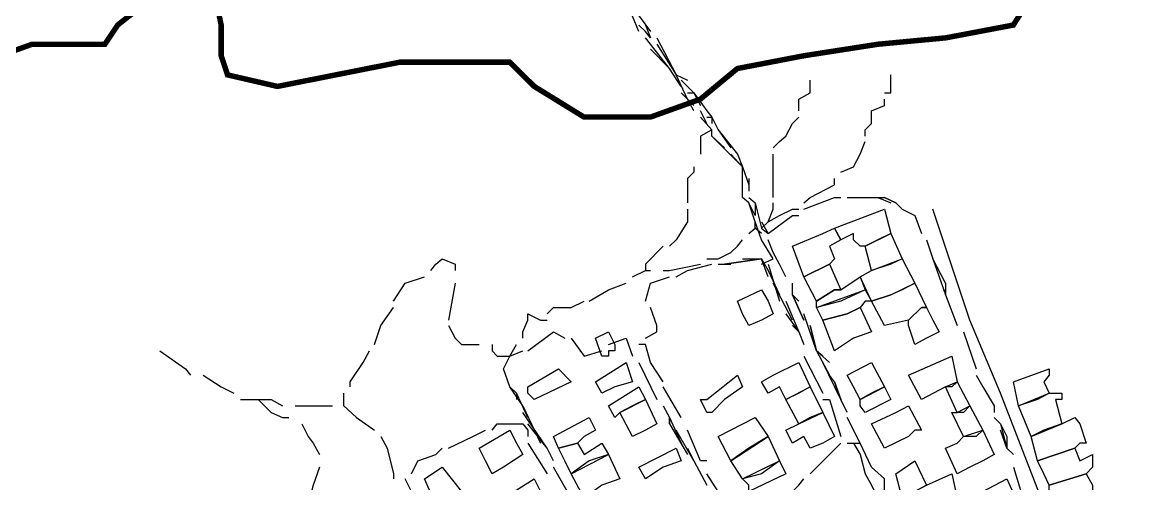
# Model space of a CAD drawing. Header units: millimetres. Extents: x -3588 to 75209, y -3737 to 38254.
# Drawn here: x 4252.2 to 4500.8, y 20132.8 to 20234.6 of the extents above; entities that cross this region are included whole.
import ezdxf

# ---------------------------------------------------------------- set-up
doc = ezdxf.new("R2010")
doc.units = ezdxf.units.MM
doc.layers.add('P', color=253, linetype='Continuous')

msp = doc.modelspace()

# ---------------------------------------------------------------- linework, layer by layer
at = {"layer": 'P', "const_width": 1.2}
for points in [[(4295.002, 20239.443), (4296.138, 20234.082), (4296.138, 20227.296), (4297.546, 20223.071), (4308.557, 20220.527), (4335.651, 20225.888), (4346.389, 20225.888), (4359.929, 20225.888), (4365.306, 20220.527), (4376.3, 20213.757), (4390.992, 20213.757), (4402.002, 20217.71), (4410.18, 20224.48), (4424.856, 20227.296), (4441.227, 20229.841), (4456.191, 20231.249), (4471.154, 20234.082), (4477.924, 20244.804)], [(4477.924, 20244.804), (4471.154, 20234.082), (4456.191, 20231.249), (4441.227, 20229.841), (4424.856, 20227.296), (4410.18, 20224.48), (4402.002, 20217.71), (4390.992, 20213.757), (4376.3, 20213.757), (4365.306, 20220.527), (4359.929, 20225.888), (4346.389, 20225.888), (4335.651, 20225.888), (4308.557, 20220.527), (4297.546, 20223.071), (4296.138, 20227.296), (4296.138, 20234.082), (4295.002, 20239.443)], [(4243.358, 20225.888), (4254.352, 20229.841), (4270.452, 20229.841), (4273.268, 20234.082), (4280.054, 20239.443)], [(4280.054, 20239.443), (4273.268, 20234.082), (4270.452, 20229.841), (4254.352, 20229.841), (4243.358, 20225.888)]]:
    msp.add_lwpolyline(points, dxfattribs=at)
at = {"layer": 'P'}
for points in [[(4388.447, 20232.674), (4385.631, 20239.443), (4384.206, 20240.852)], [(4387.039, 20240.852), (4387.039, 20238.035), (4390.992, 20232.674)], [(4390.992, 20231.249), (4389.856, 20232.674), (4388.447, 20234.082)], [(4389.856, 20234.082), (4390.992, 20231.249)], [(4395.217, 20224.48), (4390.992, 20229.841), (4389.856, 20231.249)], [(4392.4, 20231.249), (4396.625, 20223.071)], [(4392.4, 20229.841), (4396.625, 20223.071), (4399.17, 20221.935)], [(4397.761, 20220.527), (4395.217, 20224.48), (4390.992, 20228.721)], [(4400.578, 20215.166), (4399.17, 20217.71), (4396.625, 20223.071)], [(4442.652, 20219.118), (4444.06, 20219.118), (4444.06, 20223.071)], [(4397.761, 20221.935), (4400.578, 20219.118), (4403.411, 20215.166)], [(4423.735, 20215.166), (4423.735, 20216.286), (4423.735, 20217.71), (4426.28, 20219.118), (4426.28, 20221.935)], [(4400.578, 20216.286), (4399.17, 20217.71), (4397.761, 20219.118)], [(4399.17, 20219.118), (4400.578, 20219.118), (4402.002, 20216.286)], [(4438.411, 20209.516), (4438.411, 20210.925), (4439.819, 20212.349), (4439.819, 20215.166), (4442.652, 20216.286), (4442.652, 20217.71)], [(4403.411, 20212.349), (4402.002, 20215.166)], [(4403.411, 20215.166), (4404.531, 20213.757), (4404.531, 20212.349)], [(4404.531, 20210.925), (4402.002, 20213.757)], [(4403.411, 20213.757), (4404.531, 20213.757), (4405.955, 20210.925), (4408.772, 20206.972)], [(4418.086, 20206.972), (4419.494, 20208.396), (4420.903, 20209.516), (4422.327, 20212.349), (4423.735, 20213.757)], [(4404.531, 20210.925), (4402.002, 20209.516), (4402.002, 20206.972), (4402.002, 20205.563)], [(4411.317, 20201.61), (4411.317, 20202.747), (4404.531, 20209.516), (4404.531, 20210.925)], [(4407.364, 20206.972), (4404.531, 20209.516), (4404.531, 20210.925)], [(4405.955, 20210.925), (4410.18, 20205.563), (4411.317, 20202.747)], [(4433.05, 20201.61), (4435.866, 20202.747), (4437.275, 20205.563), (4438.411, 20208.396)], [(4411.317, 20197.385), (4411.317, 20200.202), (4411.317, 20202.747), (4408.772, 20205.563)], [(4410.18, 20205.563), (4411.317, 20202.747), (4412.725, 20198.794), (4412.725, 20197.385)], [(4418.086, 20195.961), (4418.086, 20197.385), (4418.086, 20200.202), (4418.086, 20201.61), (4418.086, 20204.155), (4418.086, 20205.563)], [(4400.578, 20202.747), (4400.578, 20201.61), (4399.17, 20200.202), (4399.17, 20197.385), (4399.17, 20194.841)], [(4411.317, 20195.961), (4411.317, 20200.202)], [(4412.725, 20200.202), (4412.725, 20198.794), (4412.725, 20197.385)], [(4424.856, 20194.841), (4426.28, 20195.961), (4431.641, 20198.794), (4431.641, 20200.202)], [(4414.133, 20189.192), (4414.133, 20190.6), (4412.725, 20194.841), (4411.317, 20195.961)], [(4412.725, 20195.961), (4414.133, 20194.841), (4414.133, 20192.024)], [(4424.856, 20193.433), (4431.641, 20195.961), (4433.05, 20195.961)], [(4434.458, 20195.961), (4435.866, 20195.961), (4441.227, 20195.961), (4444.06, 20194.841)], [(4441.227, 20195.961), (4442.652, 20195.961), (4445.18, 20194.841), (4442.652, 20195.961)], [(4399.17, 20193.433), (4399.17, 20190.6), (4396.625, 20186.647), (4395.217, 20185.239)], [(4414.133, 20192.024), (4412.725, 20194.841)], [(4414.133, 20194.841), (4415.541, 20189.192)], [(4416.95, 20190.6), (4418.086, 20193.433), (4418.086, 20194.841)], [(4416.95, 20190.6), (4419.494, 20192.024), (4422.327, 20193.433), (4423.735, 20193.433)], [(4441.227, 20186.647), (4438.411, 20185.239), (4437.275, 20185.239), (4435.866, 20186.647), (4435.866, 20188.071), (4433.05, 20186.647), (4431.641, 20189.192), (4442.652, 20193.433), (4444.06, 20188.071), (4441.227, 20186.647)], [(4445.18, 20194.841), (4446.605, 20193.433), (4449.421, 20192.024), (4450.83, 20188.071)], [(4500.793, 20098.579), (4496.84, 20114.662), (4494.024, 20122.856), (4485.83, 20120.312), (4481.877, 20120.312), (4480.469, 20121.448), (4468.338, 20152.783), (4461.552, 20168.867), (4453.374, 20193.433)], [(4415.541, 20181.286), (4418.086, 20182.422), (4415.541, 20186.647), (4414.133, 20190.6)], [(4415.541, 20190.6), (4416.95, 20188.071)], [(4415.541, 20189.192), (4416.95, 20190.6)], [(4416.95, 20188.071), (4422.327, 20192.024), (4423.735, 20192.024)], [(4412.725, 20188.071), (4414.133, 20189.192)], [(4415.541, 20188.071), (4414.133, 20189.192)], [(4415.541, 20189.192), (4416.95, 20188.071)], [(4430.505, 20181.286), (4424.856, 20178.469), (4422.327, 20185.239), (4429.097, 20188.071), (4431.641, 20189.192), (4433.05, 20186.647), (4430.505, 20185.239), (4431.641, 20182.422), (4430.505, 20181.286)], [(4444.06, 20181.286), (4439.819, 20179.877), (4438.411, 20185.239), (4444.06, 20188.071), (4446.605, 20182.422), (4444.06, 20181.286)], [(4393.808, 20185.239), (4389.856, 20181.286), (4389.856, 20179.877)], [(4403.411, 20182.422), (4405.955, 20182.422), (4408.772, 20183.83), (4410.18, 20185.239), (4411.317, 20186.647)], [(4415.541, 20181.286), (4418.086, 20182.422), (4415.541, 20186.647)], [(4420.903, 20178.469), (4419.494, 20181.286), (4418.086, 20183.83), (4416.95, 20186.647)], [(4451.966, 20186.647), (4453.374, 20182.422), (4454.783, 20178.469)], [(4342.437, 20179.877), (4343.557, 20181.286), (4344.981, 20182.422), (4347.798, 20181.286), (4347.798, 20179.877)], [(4393.808, 20179.877), (4395.217, 20179.877), (4402.002, 20181.286)], [(4396.625, 20178.469), (4399.17, 20179.877), (4404.531, 20181.286)], [(4405.955, 20181.286), (4407.364, 20181.286), (4415.541, 20182.422)], [(4415.541, 20182.422), (4407.364, 20181.286), (4408.772, 20181.286)], [(4411.317, 20182.422), (4415.541, 20182.422)], [(4415.541, 20182.422), (4416.95, 20179.877), (4419.494, 20174.516)], [(4416.95, 20178.469), (4415.541, 20182.422)], [(4416.95, 20181.286), (4419.494, 20173.108)], [(4433.05, 20175.636), (4431.641, 20175.636), (4427.688, 20173.108), (4424.856, 20178.469), (4430.505, 20181.286), (4433.05, 20175.636)], [(4446.605, 20175.636), (4444.06, 20174.516), (4439.819, 20173.108), (4437.275, 20178.469), (4439.819, 20179.877), (4446.605, 20182.422), (4449.421, 20177.061), (4446.605, 20175.636)], [(4453.374, 20182.422), (4454.783, 20178.469), (4456.191, 20174.516), (4456.191, 20175.636)], [(4456.191, 20177.061), (4453.374, 20182.422)], [(4334.243, 20173.108), (4336.787, 20177.061), (4341.028, 20178.469)], [(4387.039, 20178.469), (4389.856, 20179.877)], [(4389.856, 20179.877), (4390.992, 20179.877)], [(4389.856, 20173.108), (4390.992, 20177.061), (4395.217, 20178.469)], [(4433.05, 20173.108), (4427.688, 20171.699), (4427.688, 20173.108), (4431.641, 20175.636), (4433.05, 20175.636), (4437.275, 20178.469), (4438.411, 20175.636), (4433.05, 20173.108)], [(4347.798, 20177.061), (4346.389, 20168.867)], [(4377.437, 20173.108), (4381.678, 20175.636), (4385.631, 20177.061)], [(4415.541, 20168.867), (4412.725, 20167.747), (4411.317, 20170.275), (4410.18, 20173.108), (4415.541, 20175.636), (4416.95, 20173.108), (4418.086, 20170.275), (4415.541, 20168.867)], [(4422.327, 20168.867), (4418.086, 20177.061)], [(4424.856, 20168.867), (4422.327, 20174.516), (4422.327, 20177.061)], [(4438.411, 20173.108), (4437.275, 20171.699), (4434.458, 20170.275), (4429.097, 20168.867), (4427.688, 20171.699), (4438.411, 20175.636), (4439.819, 20173.108), (4438.411, 20173.108)], [(4450.83, 20171.699), (4448.013, 20168.867), (4442.652, 20167.747), (4439.819, 20173.108), (4444.06, 20174.516), (4449.421, 20177.061), (4451.966, 20171.699), (4450.83, 20171.699)], [(4456.191, 20177.061), (4456.191, 20174.516), (4458.736, 20167.747)], [(4368.122, 20170.275), (4369.531, 20171.699), (4373.484, 20171.699), (4376.3, 20173.108)], [(4420.903, 20173.108), (4423.735, 20166.322), (4422.327, 20167.747)], [(4423.735, 20173.108), (4422.327, 20174.516), (4424.856, 20168.867)], [(4330.018, 20163.506), (4331.426, 20167.747), (4334.243, 20171.699)], [(4362.761, 20164.914), (4362.761, 20166.322), (4363.882, 20168.867), (4363.882, 20170.275), (4366.714, 20168.867), (4368.122, 20168.867)], [(4389.856, 20164.914), (4392.4, 20166.322), (4392.4, 20167.747), (4390.992, 20171.699)], [(4420.903, 20170.275), (4423.735, 20166.322), (4424.856, 20163.506)], [(4427.688, 20162.097), (4424.856, 20170.275)], [(4435.866, 20164.914), (4431.641, 20162.097), (4429.097, 20168.867), (4434.458, 20170.275), (4437.275, 20171.699), (4439.819, 20166.322), (4435.866, 20164.914)], [(4451.966, 20164.914), (4449.421, 20163.506), (4448.013, 20167.747), (4448.013, 20168.867), (4450.83, 20171.699), (4451.966, 20171.699), (4453.374, 20168.867), (4454.783, 20166.322), (4451.966, 20164.914)], [(4346.389, 20167.747), (4347.798, 20164.914), (4349.206, 20163.506), (4350.342, 20163.506), (4353.159, 20163.506)], [(4430.505, 20159.553), (4427.688, 20162.097), (4426.28, 20167.747)], [(4426.28, 20167.747), (4427.688, 20162.097)], [(4363.882, 20162.097), (4369.531, 20166.322), (4372.075, 20164.914)], [(4383.086, 20163.506), (4383.086, 20162.097), (4381.678, 20162.097), (4381.678, 20160.961), (4380.253, 20160.961), (4378.845, 20164.914), (4381.678, 20166.322), (4383.086, 20163.506)], [(4460.144, 20166.322), (4462.976, 20158.144)], [(4355.976, 20163.506), (4355.976, 20162.097), (4357.112, 20160.961), (4358.52, 20160.961), (4359.929, 20160.961), (4361.353, 20163.506)], [(4373.484, 20164.914), (4376.3, 20160.961), (4380.253, 20162.097)], [(4381.678, 20163.506), (4385.631, 20164.914), (4387.039, 20160.961)], [(4393.808, 20155.312), (4390.992, 20159.553), (4389.856, 20163.506), (4388.447, 20163.506)], [(4282.583, 20162.097), (4288.232, 20158.144), (4289.368, 20156.736)], [(4324.656, 20154.191), (4324.656, 20155.312), (4327.473, 20159.553), (4328.881, 20162.097)], [(4359.929, 20154.191), (4358.52, 20158.144), (4359.929, 20160.961), (4362.761, 20162.097)], [(4424.856, 20160.961), (4429.097, 20152.783)], [(4429.097, 20160.961), (4427.688, 20162.097), (4430.505, 20156.736)], [(4457.599, 20154.191), (4456.191, 20154.191), (4450.83, 20151.375), (4448.013, 20156.736), (4457.599, 20160.961), (4458.736, 20155.312), (4457.599, 20154.191)], [(4363.882, 20152.783), (4363.882, 20154.191), (4370.667, 20158.144), (4373.484, 20155.312), (4365.306, 20151.375), (4363.882, 20152.783)], [(4383.086, 20154.191), (4380.253, 20152.783), (4378.845, 20155.312), (4385.631, 20159.553), (4387.039, 20155.312), (4383.086, 20154.191)], [(4388.447, 20159.553), (4392.4, 20151.375)], [(4423.735, 20152.783), (4420.903, 20151.375), (4419.494, 20154.191), (4416.95, 20152.783), (4415.541, 20155.312), (4418.086, 20156.736), (4423.735, 20159.553), (4426.28, 20154.191), (4423.735, 20152.783)], [(4433.05, 20151.375), (4429.097, 20159.553)], [(4439.819, 20152.783), (4437.275, 20151.375), (4435.866, 20154.191), (4434.458, 20156.736), (4439.819, 20159.553), (4442.652, 20154.191), (4439.819, 20152.783)], [(4476.516, 20151.375), (4472.291, 20149.95), (4471.154, 20155.312), (4479.06, 20158.144), (4479.06, 20156.736), (4477.924, 20155.312), (4479.06, 20152.783), (4476.516, 20151.375)], [(4292.185, 20156.736), (4296.138, 20154.191), (4298.954, 20152.783)], [(4407.364, 20151.375), (4404.531, 20148.542), (4403.411, 20148.542), (4402.002, 20151.375), (4403.411, 20151.375), (4410.18, 20156.736), (4411.317, 20154.191), (4407.364, 20151.375)], [(4434.458, 20148.542), (4433.05, 20151.375), (4431.641, 20155.312), (4430.505, 20156.736)], [(4431.641, 20155.312), (4433.05, 20151.375)], [(4460.144, 20148.542), (4458.736, 20148.542), (4456.191, 20154.191), (4458.736, 20155.312), (4461.552, 20149.95), (4460.144, 20148.542)], [(4462.976, 20156.736), (4464.385, 20154.191), (4466.929, 20149.95), (4466.929, 20148.542)], [(4323.232, 20149.95), (4323.232, 20152.783)], [(4363.882, 20147.422), (4361.353, 20152.783), (4359.929, 20154.191)], [(4362.761, 20149.95), (4359.929, 20154.191), (4361.353, 20152.783), (4361.353, 20151.375)], [(4387.039, 20149.95), (4384.206, 20148.542), (4383.086, 20147.422), (4381.678, 20149.95), (4388.447, 20154.191), (4389.856, 20151.375), (4387.039, 20149.95)], [(4397.761, 20147.422), (4393.808, 20154.191)], [(4426.28, 20147.422), (4423.735, 20145.998), (4420.903, 20151.375), (4426.28, 20154.191), (4429.097, 20148.542), (4426.28, 20147.422)], [(4437.275, 20149.95), (4437.275, 20151.375), (4442.652, 20154.191), (4444.06, 20151.375), (4438.411, 20148.542), (4437.275, 20149.95)], [(4477.924, 20144.589), (4475.107, 20143.181), (4472.291, 20149.95), (4479.06, 20152.783), (4481.877, 20152.783), (4481.877, 20151.375), (4480.469, 20151.375), (4481.877, 20145.998), (4477.924, 20144.589)], [(4300.379, 20151.375), (4301.787, 20151.375), (4304.332, 20151.375)], [(4304.332, 20151.375), (4307.148, 20151.375), (4309.693, 20149.95)], [(4304.332, 20151.375), (4307.148, 20148.542), (4309.693, 20147.422), (4311.101, 20147.422)], [(4389.856, 20144.589), (4387.039, 20143.181), (4384.206, 20148.542), (4389.856, 20151.375), (4392.4, 20145.998), (4389.856, 20144.589)], [(4429.097, 20151.375), (4430.505, 20151.375), (4433.05, 20143.181)], [(4312.51, 20149.95), (4317.871, 20149.95), (4320.703, 20149.95)], [(4323.232, 20149.95), (4326.065, 20147.422), (4330.018, 20144.589)], [(4362.761, 20149.95), (4366.714, 20141.773)], [(4368.122, 20140.636), (4362.761, 20148.542)], [(4393.808, 20149.95), (4395.217, 20147.422), (4397.761, 20141.773)], [(4429.097, 20141.773), (4426.28, 20140.636), (4424.856, 20143.181), (4422.327, 20141.773), (4420.903, 20144.589), (4423.735, 20145.998), (4429.097, 20148.542), (4431.641, 20143.181), (4429.097, 20141.773)], [(4449.421, 20144.589), (4448.013, 20143.181), (4442.652, 20140.636), (4439.819, 20145.998), (4445.18, 20148.542), (4448.013, 20149.95), (4450.83, 20144.589), (4449.421, 20144.589)], [(4462.976, 20143.181), (4460.144, 20143.181), (4457.599, 20148.542), (4458.736, 20148.542), (4461.552, 20149.95), (4464.385, 20144.589), (4462.976, 20143.181)], [(4313.918, 20145.998), (4315.326, 20143.181), (4316.463, 20141.773), (4317.871, 20139.228)], [(4355.976, 20144.589), (4357.112, 20145.998), (4362.761, 20145.998), (4363.882, 20144.589), (4363.882, 20143.181)], [(4369.531, 20137.82), (4368.122, 20140.636), (4363.882, 20145.998)], [(4376.3, 20143.181), (4374.892, 20141.773), (4370.667, 20140.636), (4369.531, 20143.181), (4377.437, 20147.422), (4378.845, 20144.589), (4376.3, 20143.181)], [(4395.217, 20147.422), (4395.217, 20145.998), (4399.17, 20139.228)], [(4395.217, 20145.998), (4395.217, 20147.422)], [(4412.725, 20140.636), (4408.772, 20137.82), (4405.955, 20143.181), (4414.133, 20147.422), (4416.95, 20143.181), (4412.725, 20140.636)], [(4434.458, 20141.773), (4435.866, 20141.773), (4437.275, 20141.773), (4434.458, 20147.422)], [(4466.929, 20147.422), (4468.338, 20145.998), (4469.746, 20140.636), (4471.154, 20139.228)], [(4468.338, 20145.998), (4469.746, 20143.181), (4469.746, 20140.636), (4468.338, 20144.589)], [(4485.83, 20141.773), (4484.71, 20140.636), (4476.516, 20137.82), (4475.107, 20143.181), (4481.877, 20145.998), (4484.71, 20147.422), (4485.83, 20145.998), (4487.254, 20141.773), (4485.83, 20141.773)], [(4331.426, 20143.181), (4332.834, 20140.636), (4334.243, 20134.987), (4334.243, 20133.867)], [(4346.389, 20140.636), (4351.751, 20143.181), (4354.567, 20144.589)], [(4358.52, 20136.411), (4355.976, 20134.987), (4354.567, 20137.82), (4353.159, 20140.636), (4359.929, 20144.589), (4361.353, 20141.773), (4362.761, 20139.228), (4358.52, 20136.411)], [(4400.578, 20137.82), (4396.625, 20144.589)], [(4403.411, 20137.82), (4402.002, 20137.82), (4399.17, 20144.589)], [(4415.541, 20134.987), (4411.317, 20133.867), (4408.772, 20137.82), (4416.95, 20143.181), (4419.494, 20137.82), (4415.541, 20134.987)], [(4464.385, 20137.82), (4461.552, 20136.411), (4458.736, 20134.987), (4456.191, 20140.636), (4458.736, 20141.773), (4460.144, 20143.181), (4464.385, 20144.589), (4466.929, 20139.228), (4464.385, 20137.82)], [(4338.196, 20134.987), (4339.604, 20137.82), (4343.557, 20139.228), (4344.981, 20140.636)], [(4363.882, 20141.773), (4368.122, 20134.987)], [(4377.437, 20137.82), (4373.484, 20134.987), (4372.075, 20137.82), (4370.667, 20140.636), (4374.892, 20141.773), (4376.3, 20139.228), (4380.253, 20141.773), (4381.678, 20139.228), (4377.437, 20137.82)], [(4393.808, 20136.411), (4389.856, 20133.867), (4388.447, 20136.411), (4396.625, 20140.636), (4397.761, 20137.82), (4393.808, 20136.411)], [(4399.17, 20140.636), (4400.578, 20137.82), (4403.411, 20132.458)], [(4426.28, 20134.987), (4433.05, 20141.773)], [(4435.866, 20141.773), (4437.275, 20139.228), (4438.411, 20134.987), (4439.819, 20132.458), (4441.227, 20129.626), (4444.06, 20122.856), (4446.605, 20118.903), (4449.421, 20114.662), (4449.421, 20112.134), (4450.83, 20109.301)], [(4453.374, 20110.725), (4451.966, 20113.542), (4448.013, 20118.903), (4446.605, 20124.264), (4442.652, 20131.05), (4442.652, 20133.867), (4439.819, 20136.411), (4437.275, 20141.773)], [(4488.662, 20137.82), (4488.662, 20136.411), (4487.254, 20134.987), (4479.06, 20132.458), (4477.924, 20134.987), (4476.516, 20137.82), (4484.71, 20140.636), (4485.83, 20137.82), (4488.662, 20139.228), (4488.662, 20137.82)], [(4380.253, 20132.458), (4376.3, 20129.626), (4373.484, 20134.987), (4381.678, 20139.228), (4384.206, 20133.867), (4380.253, 20132.458)], [(4412.725, 20132.458), (4411.317, 20133.867), (4419.494, 20137.82), (4420.903, 20134.987), (4412.725, 20131.05), (4412.725, 20132.458)], [(4449.421, 20131.05), (4446.605, 20129.626), (4445.18, 20134.987), (4449.421, 20137.82), (4451.966, 20132.458), (4449.421, 20131.05)], [(4317.871, 20136.411), (4316.463, 20132.458), (4315.326, 20128.217)], [(4346.389, 20129.626), (4343.557, 20128.217), (4341.028, 20133.867), (4344.981, 20136.411), (4349.206, 20131.05), (4346.389, 20129.626)], [(4373.484, 20129.626), (4369.531, 20136.411)], [(4471.154, 20136.411), (4473.699, 20128.217)], [(4341.028, 20125.673), (4341.028, 20127.097), (4338.196, 20131.05), (4336.787, 20133.867)], [(4365.306, 20127.097), (4361.353, 20124.264), (4358.52, 20129.626), (4365.306, 20133.867), (4366.714, 20131.05), (4368.122, 20128.217), (4365.306, 20127.097)], [(4408.772, 20128.217), (4407.364, 20129.626), (4405.955, 20131.05), (4403.411, 20134.987)], [(4418.086, 20129.626), (4422.327, 20131.05), (4423.735, 20132.458), (4424.856, 20133.867)], [(4454.783, 20127.097), (4449.421, 20124.264), (4446.605, 20129.626), (4451.966, 20132.458), (4457.599, 20134.987), (4458.736, 20129.626), (4454.783, 20127.097)], [(4469.746, 20127.097), (4466.929, 20125.673), (4465.505, 20125.673), (4461.552, 20124.264), (4460.144, 20125.673), (4458.736, 20129.626), (4464.385, 20131.05), (4469.746, 20133.867), (4472.291, 20128.217), (4469.746, 20127.097)], [(4487.254, 20129.626), (4484.71, 20128.217), (4480.469, 20127.097), (4479.06, 20129.626), (4479.06, 20132.458), (4487.254, 20134.987), (4488.662, 20132.458), (4488.662, 20129.626), (4487.254, 20129.626)]]:
    msp.add_lwpolyline(points, dxfattribs=at)

doc.saveas('drawing.dxf')
